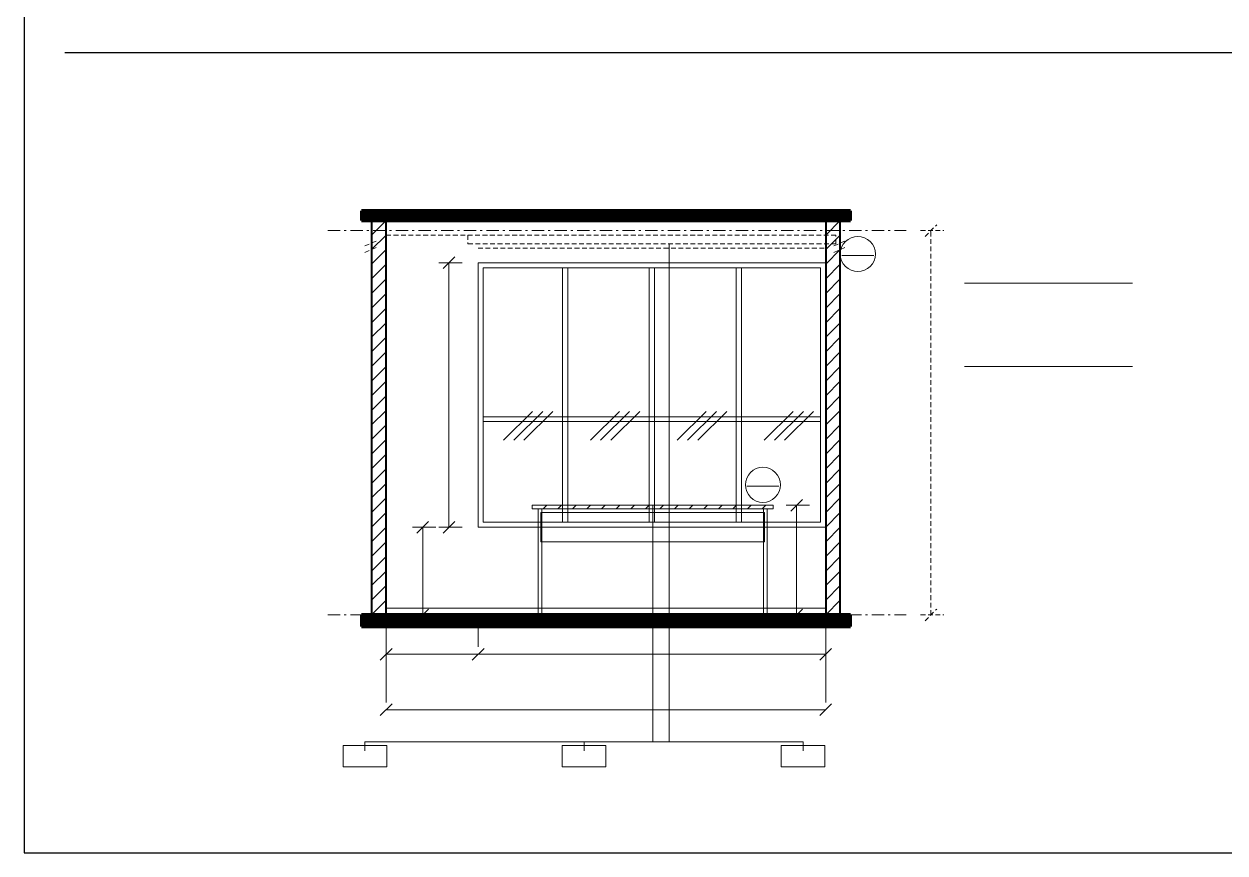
# Model space of a CAD drawing. Header units: millimetres. Extents: x -39780 to 216580, y 220 to 11660.
# Drawn here: x 100220 to 108444, y 220 to 5894 of the extents above; entities that cross this region are included whole.
import ezdxf

# ---------------------------------------------------------------- set-up
doc = ezdxf.new("R2010")
doc.units = ezdxf.units.MM
for name, color, linetype, lineweight in [('AXIS', 8, 'CONTINUOUS', 9), ('BAND', 7, 'CONTINUOUS', 60), ('DETAIL', 7, 'CONTINUOUS', 18), ('DIM', 7, 'CONTINUOUS', 13), ('FRAME', 7, 'CONTINUOUS', 25), ('GLASS', 7, 'CONTINUOUS', 18), ('HATCH', 8, 'CONTINUOUS', 9), ('PENDING', 8, 'CONTINUOUS', 13), ('SYMBOL', 7, 'CONTINUOUS', 18), ('TAG', 7, 'CONTINUOUS', 13), ('WALL', 7, 'CONTINUOUS', 35), ('WOOD', 7, 'CONTINUOUS', 18)]:
    doc.layers.add(name, color=color, linetype=linetype, lineweight=lineweight)

msp = doc.modelspace()

# ---------------------------------------------------------------- linework, layer by layer
at = {"layer": 'AXIS'}
for p, q in [((102300, 4480), (102384.7, 4480)), ((102412.9, 4480), (102427, 4480)), ((102455.2, 4480), (102539.9, 4480)), ((102568.1, 4480), (102582.2, 4480)), ((102610.4, 4480), (102695.1, 4480)), ((102723.3, 4480), (102737.4, 4480)), ((102765.7, 4480), (102850.3, 4480)), ((102878.6, 4480), (102892.7, 4480)), ((102920.9, 4480), (103005.6, 4480)), ((103033.8, 4480), (103047.9, 4480)), ((103076.1, 4480), (103160.8, 4480)), ((103189, 4480), (103203.1, 4480)), ((103231.3, 4480), (103316, 4480)), ((103344.2, 4480), (103358.3, 4480)), ((103386.6, 4480), (103471.2, 4480)), ((103499.4, 4480), (103513.6, 4480)), ((103541.8, 4480), (103626.4, 4480)), ((103654.7, 4480), (103668.8, 4480)), ((103697, 4480), (103781.7, 4480)), ((103809.9, 4480), (103824, 4480)), ((103852.2, 4480), (103936.9, 4480)), ((103965.1, 4480), (103979.2, 4480)), ((104007.4, 4480), (104092.1, 4480)), ((104120.3, 4480), (104134.4, 4480)), ((104162.7, 4480), (104247.3, 4480)), ((104275.6, 4480), (104289.7, 4480)), ((104317.9, 4480), (104402.6, 4480)), ((104430.8, 4480), (104444.9, 4480)), ((104473.1, 4480), (104557.8, 4480)), ((104586, 4480), (104600.1, 4480)), ((104628.3, 4480), (104713, 4480)), ((104741.2, 4480), (104755.3, 4480)), ((104783.6, 4480), (104868.2, 4480)), ((104896.4, 4480), (104910.6, 4480)), ((104938.8, 4480), (105023.4, 4480)), ((105051.7, 4480), (105065.8, 4480)), ((105094, 4480), (105178.7, 4480)), ((105206.9, 4480), (105221, 4480)), ((105249.2, 4480), (105333.9, 4480)), ((105362.1, 4480), (105376.2, 4480)), ((105404.4, 4480), (105489.1, 4480)), ((105517.3, 4480), (105531.4, 4480)), ((105559.7, 4480), (105644.3, 4480)), ((105672.6, 4480), (105686.7, 4480)), ((105714.9, 4480), (105799.6, 4480)), ((105827.8, 4480), (105841.9, 4480)), ((105870.1, 4480), (105954.8, 4480)), ((105983, 4480), (105997.1, 4480)), ((106025.3, 4480), (106110, 4480)), ((106138.2, 4480), (106152.3, 4480)), ((106180.6, 4480), (106260, 4480)), ((102300, 1850), (102384.7, 1850)), ((102412.9, 1850), (102427, 1850)), ((102455.2, 1850), (102539.9, 1850)), ((102568.1, 1850), (102582.2, 1850)), ((102610.4, 1850), (102695.1, 1850)), ((102723.3, 1850), (102737.4, 1850)), ((102765.7, 1850), (102850.3, 1850)), ((102878.6, 1850), (102892.7, 1850)), ((102920.9, 1850), (103005.6, 1850)), ((103033.8, 1850), (103047.9, 1850)), ((103076.1, 1850), (103160.8, 1850)), ((103189, 1850), (103203.1, 1850)), ((103231.3, 1850), (103316, 1850)), ((103344.2, 1850), (103358.3, 1850)), ((103386.6, 1850), (103471.2, 1850)), ((103499.4, 1850), (103513.6, 1850)), ((103541.8, 1850), (103626.4, 1850)), ((103654.7, 1850), (103668.8, 1850)), ((103697, 1850), (103781.7, 1850)), ((103809.9, 1850), (103824, 1850)), ((103852.2, 1850), (103936.9, 1850)), ((103965.1, 1850), (103979.2, 1850)), ((104007.4, 1850), (104092.1, 1850)), ((104120.3, 1850), (104134.4, 1850)), ((104162.7, 1850), (104247.3, 1850)), ((104275.6, 1850), (104289.7, 1850)), ((104317.9, 1850), (104402.6, 1850)), ((104430.8, 1850), (104444.9, 1850)), ((104473.1, 1850), (104557.8, 1850)), ((104586, 1850), (104600.1, 1850)), ((104628.3, 1850), (104713, 1850)), ((104741.2, 1850), (104755.3, 1850)), ((104783.6, 1850), (104868.2, 1850)), ((104896.4, 1850), (104910.6, 1850)), ((104938.8, 1850), (105023.4, 1850)), ((105051.7, 1850), (105065.8, 1850)), ((105094, 1850), (105178.7, 1850)), ((105206.9, 1850), (105221, 1850)), ((105249.2, 1850), (105333.9, 1850)), ((105362.1, 1850), (105376.2, 1850)), ((105404.4, 1850), (105489.1, 1850)), ((105517.3, 1850), (105531.4, 1850)), ((105559.7, 1850), (105644.3, 1850)), ((105672.6, 1850), (105686.7, 1850)), ((105714.9, 1850), (105799.6, 1850)), ((105827.8, 1850), (105841.9, 1850)), ((105870.1, 1850), (105954.8, 1850)), ((105983, 1850), (105997.1, 1850)), ((106025.3, 1850), (106110, 1850)), ((106138.2, 1850), (106152.3, 1850)), ((106180.6, 1850), (106260, 1850))]:
    msp.add_line(p, q, dxfattribs=at)
at = {"layer": 'BAND'}
for p, q in [((105880, 4615), (102530, 4615)), ((102530, 4615), (102530, 4550)), ((102530, 4614), (105880, 4614)), ((102530, 4606), (105880, 4606)), ((105880, 4550), (105880, 4615)), ((102530, 4598), (105880, 4598)), ((102530, 4590), (105880, 4590)), ((102530, 4582), (105880, 4582)), ((102530, 4574), (105880, 4574)), ((102530, 4566), (105880, 4566)), ((102530, 4558), (105880, 4558)), ((102530, 4550), (105880, 4550)), ((102530, 4550), (105880, 4550)), ((102530, 1850), (105880, 1850)), ((105880, 1850), (102530, 1850)), ((102530, 1850), (102530, 1770)), ((102530, 1842), (105880, 1842)), ((102530, 1834), (105880, 1834)), ((102530, 1826), (105880, 1826)), ((102530, 1818), (105880, 1818)), ((102530, 1810), (105880, 1810)), ((105880, 1770), (105880, 1850)), ((102530, 1802), (105880, 1802)), ((102530, 1794), (105880, 1794)), ((102530, 1786), (105880, 1786)), ((102530, 1778), (105880, 1778)), ((102530, 1770), (105880, 1770)), ((102530, 1770), (105880, 1770))]:
    msp.add_line(p, q, dxfattribs=at)
at = {"layer": 'DETAIL'}
for p, q in [((103765, 2575), (103740, 2575)), ((103740, 2575), (103740, 1850)), ((105290, 2550), (103760, 2550)), ((103760, 2550), (103760, 2350)), ((103765, 1850), (103765, 2575)), ((104525, 2350), (104525, 2550)), ((105310, 2575), (105285, 2575)), ((105285, 2575), (105285, 1850)), ((105290, 2350), (105290, 2550)), ((105310, 1850), (105310, 2575)), ((104135, 2450), (104255, 2450)), ((104795, 2450), (104915, 2450)), ((103760, 2350), (105290, 2350)), ((102700, 1895), (105710, 1895)), ((103740, 1850), (103765, 1850)), ((105285, 1850), (105310, 1850))]:
    msp.add_line(p, q, dxfattribs=at)
at = {"layer": 'DIM'}
for p, q in [((103090, 4220), (103170, 4300)), ((103060, 4260), (103220, 4260)), ((103130, 2450), (103130, 4260)), ((105470, 2560), (105550, 2640)), ((105440, 2600), (105600, 2600)), ((105510, 1850), (105510, 2600)), ((102910, 2410), (102990, 2490)), ((103090, 2410), (103170, 2490)), ((102880, 2450), (103040, 2450)), ((102950, 1850), (102950, 2450)), ((103060, 2450), (103220, 2450)), ((102700, 1850), (102700, 1250)), ((102700, 1850), (102700, 1630)), ((102880, 1850), (103040, 1850)), ((102910, 1810), (102990, 1890)), ((103330, 1850), (103330, 1630)), ((103330, 1850), (103330, 1630)), ((105440, 1850), (105600, 1850)), ((105470, 1810), (105550, 1890)), ((105710, 1850), (105710, 1250)), ((105710, 1850), (105710, 1630)), ((102660, 1540), (102740, 1620)), ((102700, 1580), (103330, 1580)), ((103290, 1540), (103370, 1620)), ((103290, 1540), (103370, 1620)), ((103330, 1580), (105710, 1580)), ((105670, 1540), (105750, 1620)), ((102660, 1160), (102740, 1240)), ((105670, 1160), (105750, 1240)), ((102700, 1200), (105710, 1200))]:
    msp.add_line(p, q, dxfattribs=at)
at = {"layer": 'FRAME'}
for p, q in [((100220, 11660), (100220, 220)), ((100500, 5700), (114300, 5700)), ((100220, 220), (116580, 220))]:
    msp.add_line(p, q, dxfattribs=at)
at = {"layer": 'GLASS'}
for p, q in [((105710, 4260), (103330, 4260)), ((103330, 4260), (103330, 2450)), ((105675, 4225), (103365, 4225)), ((103365, 4225), (103365, 2485)), ((103943, 4225), (103907, 4225)), ((103907, 4225), (103907, 2485)), ((103943, 2485), (103943, 4225)), ((104538, 4225), (104502, 4225)), ((104502, 4225), (104502, 2485)), ((104538, 2485), (104538, 4225)), ((105133, 4225), (105097, 4225)), ((105097, 4225), (105097, 2485)), ((105133, 2485), (105133, 4225)), ((105675, 2485), (105675, 4225)), ((105710, 2450), (105710, 4260)), ((105675, 3206), (103365, 3206)), ((103365, 3206), (103365, 3174)), ((103365, 3174), (105675, 3174)), ((105675, 3174), (105675, 3206)), ((103365, 2485), (105675, 2485)), ((103907, 2485), (103943, 2485)), ((104502, 2485), (104538, 2485)), ((105097, 2485), (105133, 2485)), ((103330, 2450), (105710, 2450))]:
    msp.add_line(p, q, dxfattribs=at)
at = {"layer": 'HATCH'}
for p, q in [((102600, 4450), (102700, 4550)), ((105710, 4450), (105810, 4550)), ((102600, 4350), (102700, 4450)), ((105710, 4350), (105810, 4450)), ((102600, 4250), (102700, 4350)), ((105710, 4250), (105810, 4350)), ((102600, 4150), (102700, 4250)), ((105710, 4150), (105810, 4250)), ((102600, 4050), (102700, 4150)), ((105710, 4050), (105810, 4150)), ((102600, 3950), (102700, 4050)), ((105710, 3950), (105810, 4050)), ((102600, 3850), (102700, 3950)), ((105710, 3850), (105810, 3950)), ((102600, 3750), (102700, 3850)), ((105710, 3750), (105810, 3850)), ((102600, 3650), (102700, 3750)), ((105710, 3650), (105810, 3750)), ((102600, 3550), (102700, 3650)), ((105710, 3550), (105810, 3650)), ((102600, 3450), (102700, 3550)), ((105710, 3450), (105810, 3550)), ((102600, 3350), (102700, 3450)), ((105710, 3350), (105810, 3450)), ((102600, 3250), (102700, 3350)), ((105710, 3250), (105810, 3350)), ((102600, 3150), (102700, 3250)), ((103503.8, 3045), (103701.8, 3243)), ((103573.8, 3045), (103771.8, 3243)), ((103643.8, 3045), (103841.8, 3243)), ((104098.8, 3045), (104296.8, 3243)), ((104168.8, 3045), (104366.8, 3243)), ((104238.8, 3045), (104436.8, 3243)), ((104693.8, 3045), (104891.8, 3243)), ((104763.8, 3045), (104961.8, 3243)), ((104833.8, 3045), (105031.8, 3243)), ((105288.8, 3045), (105486.8, 3243)), ((105358.8, 3045), (105556.8, 3243)), ((105428.8, 3045), (105626.8, 3243)), ((105710, 3150), (105810, 3250)), ((102600, 3050), (102700, 3150)), ((105710, 3050), (105810, 3150)), ((102600, 2950), (102700, 3050)), ((105710, 2950), (105810, 3050)), ((102600, 2850), (102700, 2950)), ((105710, 2850), (105810, 2950)), ((102600, 2750), (102700, 2850)), ((105710, 2750), (105810, 2850)), ((102600, 2650), (102700, 2750)), ((105710, 2650), (105810, 2750)), ((102600, 2550), (102700, 2650)), ((105710, 2550), (105810, 2650)), ((102600, 2450), (102700, 2550)), ((103775, 2575), (103800, 2600)), ((103875, 2575), (103900, 2600)), ((103975, 2575), (104000, 2600)), ((104075, 2575), (104100, 2600)), ((104175, 2575), (104200, 2600)), ((104275, 2575), (104300, 2600)), ((104375, 2575), (104400, 2600)), ((104475, 2575), (104500, 2600)), ((104575, 2575), (104600, 2600)), ((104675, 2575), (104700, 2600)), ((104775, 2575), (104800, 2600)), ((104875, 2575), (104900, 2600)), ((104975, 2575), (105000, 2600)), ((105075, 2575), (105100, 2600)), ((105175, 2575), (105200, 2600)), ((105275, 2575), (105300, 2600)), ((105710, 2450), (105810, 2550)), ((102600, 2350), (102700, 2450)), ((105710, 2350), (105810, 2450)), ((102600, 2250), (102700, 2350)), ((105710, 2250), (105810, 2350)), ((102600, 2150), (102700, 2250)), ((105710, 2150), (105810, 2250)), ((102600, 2050), (102700, 2150)), ((105710, 2050), (105810, 2150)), ((102600, 1950), (102700, 2050)), ((105710, 1950), (105810, 2050)), ((102600, 1850), (102700, 1950)), ((105710, 1850), (105810, 1950))]:
    msp.add_line(p, q, dxfattribs=at)
at = {"layer": 'PENDING'}
for p, q in [((102700, 4450), (102732.5, 4450)), ((102750.8, 4450), (102783.3, 4450)), ((102801.6, 4450), (102834.1, 4450)), ((102852.4, 4450), (102884.9, 4450)), ((102903.2, 4450), (102935.7, 4450)), ((102954, 4450), (102986.5, 4450)), ((103004.8, 4450), (103037.3, 4450)), ((103055.6, 4450), (103088.1, 4450)), ((103106.4, 4450), (103138.9, 4450)), ((103157.2, 4450), (103189.7, 4450)), ((103208, 4450), (103240.5, 4450)), ((103258.8, 4450), (103291.3, 4450)), ((103290.8, 4450), (103260, 4450)), ((103260, 4450), (103260, 4417.5)), ((103341.6, 4450), (103309.1, 4450)), ((103309.6, 4450), (103342.1, 4450)), ((103392.4, 4450), (103359.9, 4450)), ((103360.4, 4450), (103392.9, 4450)), ((103443.2, 4450), (103410.7, 4450)), ((103411.2, 4450), (103443.7, 4450)), ((103494, 4450), (103461.5, 4450)), ((103462, 4450), (103494.5, 4450)), ((103544.8, 4450), (103512.3, 4450)), ((103512.8, 4450), (103545.3, 4450)), ((103595.6, 4450), (103563.1, 4450)), ((103563.6, 4450), (103596.1, 4450)), ((103646.4, 4450), (103613.9, 4450)), ((103614.4, 4450), (103646.9, 4450)), ((103697.2, 4450), (103664.7, 4450)), ((103665.2, 4450), (103697.7, 4450)), ((103748, 4450), (103715.5, 4450)), ((103716, 4450), (103748.5, 4450)), ((103798.8, 4450), (103766.3, 4450)), ((103766.8, 4450), (103799.3, 4450)), ((103849.6, 4450), (103817.1, 4450)), ((103817.6, 4450), (103850.1, 4450)), ((103900.4, 4450), (103867.9, 4450)), ((103868.4, 4450), (103900.9, 4450)), ((103951.2, 4450), (103918.7, 4450)), ((103919.2, 4450), (103951.7, 4450)), ((104002, 4450), (103969.5, 4450)), ((103970, 4450), (104002.5, 4450)), ((104052.8, 4450), (104020.3, 4450)), ((104020.8, 4450), (104053.3, 4450)), ((104103.6, 4450), (104071.1, 4450)), ((104071.6, 4450), (104104.1, 4450)), ((104154.4, 4450), (104121.9, 4450)), ((104122.4, 4450), (104154.9, 4450)), ((104205.2, 4450), (104172.7, 4450)), ((104173.2, 4450), (104205.7, 4450)), ((104256, 4450), (104223.5, 4450)), ((104224, 4450), (104256.5, 4450)), ((104306.8, 4450), (104274.3, 4450)), ((104274.8, 4450), (104307.3, 4450)), ((104357.6, 4450), (104325.1, 4450)), ((104325.6, 4450), (104358.1, 4450)), ((104408.4, 4450), (104375.9, 4450)), ((104376.4, 4450), (104408.9, 4450)), ((104459.2, 4450), (104426.7, 4450)), ((104427.2, 4450), (104459.7, 4450)), ((104510, 4450), (104477.5, 4450)), ((104478, 4450), (104510.5, 4450)), ((104560.8, 4450), (104528.3, 4450)), ((104528.8, 4450), (104561.3, 4450)), ((104611.6, 4450), (104579.1, 4450)), ((104579.6, 4450), (104612.1, 4450)), ((104662.4, 4450), (104629.9, 4450)), ((104630.4, 4450), (104662.9, 4450)), ((104713.2, 4450), (104680.7, 4450)), ((104681.2, 4450), (104713.7, 4450)), ((104764, 4450), (104731.5, 4450)), ((104732, 4450), (104764.5, 4450)), ((104814.8, 4450), (104782.3, 4450)), ((104782.8, 4450), (104815.3, 4450)), ((104865.6, 4450), (104833.1, 4450)), ((104833.6, 4450), (104866.1, 4450)), ((104916.4, 4450), (104883.9, 4450)), ((104884.4, 4450), (104916.9, 4450)), ((104967.2, 4450), (104934.7, 4450)), ((104935.2, 4450), (104967.7, 4450)), ((105018, 4450), (104985.5, 4450)), ((104986, 4450), (105018.5, 4450)), ((105068.8, 4450), (105036.3, 4450)), ((105036.8, 4450), (105069.3, 4450)), ((105119.6, 4450), (105087.1, 4450)), ((105087.6, 4450), (105120.1, 4450)), ((105170.4, 4450), (105137.9, 4450)), ((105138.4, 4450), (105170.9, 4450)), ((105221.2, 4450), (105188.7, 4450)), ((105189.2, 4450), (105221.7, 4450)), ((105272, 4450), (105239.5, 4450)), ((105240, 4450), (105272.5, 4450)), ((105322.8, 4450), (105290.3, 4450)), ((105290.8, 4450), (105323.3, 4450)), ((105373.6, 4450), (105341.1, 4450)), ((105341.6, 4450), (105374.1, 4450)), ((105424.4, 4450), (105391.9, 4450)), ((105392.4, 4450), (105424.9, 4450)), ((105475.2, 4450), (105442.7, 4450)), ((105443.2, 4450), (105475.7, 4450)), ((105526, 4450), (105493.5, 4450)), ((105494, 4450), (105526.5, 4450)), ((105576.8, 4450), (105544.3, 4450)), ((105544.8, 4450), (105577.3, 4450)), ((105627.6, 4450), (105595.1, 4450)), ((105595.6, 4450), (105628.1, 4450)), ((105678.4, 4450), (105645.9, 4450)), ((105646.4, 4450), (105678.9, 4450)), ((105729.2, 4450), (105696.7, 4450)), ((105697.2, 4450), (105710, 4450)), ((105780, 4450), (105747.5, 4450)), ((105780, 4440.8), (105780, 4450)), ((106360, 4480), (106392.5, 4480)), ((106390, 4440), (106412.9, 4462.9)), ((106410.8, 4480), (106443.3, 4480)), ((106425.9, 4475.9), (106448.9, 4498.9)), ((106430, 4440.8), (106430, 4473.3)), ((106461.6, 4480), (106494.1, 4480)), ((106461.8, 4511.8), (106470, 4520)), ((106512.4, 4480), (106520, 4480)), ((102555, 4375), (102584.7, 4388.2)), ((102601.4, 4395.6), (102631.1, 4408.8)), ((102601.4, 4350.6), (102631.1, 4363.8)), ((103260, 4399.2), (103260, 4390)), ((103260, 4390), (103292.5, 4390)), ((103310.8, 4390), (103343.3, 4390)), ((103330, 4360), (103362.5, 4360)), ((103361.6, 4390), (103394.1, 4390)), ((103380.8, 4360), (103413.3, 4360)), ((103412.4, 4390), (103444.9, 4390)), ((103431.6, 4360), (103464.1, 4360)), ((103463.2, 4390), (103495.7, 4390)), ((103482.4, 4360), (103514.9, 4360)), ((103514, 4390), (103546.5, 4390)), ((103533.2, 4360), (103565.7, 4360)), ((103564.8, 4390), (103597.3, 4390)), ((103584, 4360), (103616.5, 4360)), ((103615.6, 4390), (103648.1, 4390)), ((103634.8, 4360), (103667.3, 4360)), ((103666.4, 4390), (103698.9, 4390)), ((103685.6, 4360), (103718.1, 4360)), ((103717.2, 4390), (103749.7, 4390)), ((103736.4, 4360), (103768.9, 4360)), ((103768, 4390), (103800.5, 4390)), ((103787.2, 4360), (103819.7, 4360)), ((103818.8, 4390), (103851.3, 4390)), ((103838, 4360), (103870.5, 4360)), ((103869.6, 4390), (103902.1, 4390)), ((103888.8, 4360), (103921.3, 4360)), ((103920.4, 4390), (103952.9, 4390)), ((103939.6, 4360), (103972.1, 4360)), ((103971.2, 4390), (104003.7, 4390)), ((103990.4, 4360), (104022.9, 4360)), ((104022, 4390), (104054.5, 4390)), ((104041.2, 4360), (104073.7, 4360)), ((104072.8, 4390), (104105.3, 4390)), ((104092, 4360), (104124.5, 4360)), ((104123.6, 4390), (104156.1, 4390)), ((104142.8, 4360), (104175.3, 4360)), ((104174.4, 4390), (104206.9, 4390)), ((104193.6, 4360), (104226.1, 4360)), ((104225.2, 4390), (104257.7, 4390)), ((104244.4, 4360), (104276.9, 4360)), ((104276, 4390), (104308.5, 4390)), ((104295.2, 4360), (104327.7, 4360)), ((104326.8, 4390), (104359.3, 4390)), ((104346, 4360), (104378.5, 4360)), ((104377.6, 4390), (104410.1, 4390)), ((104396.8, 4360), (104429.3, 4360)), ((104428.4, 4390), (104460.9, 4390)), ((104447.6, 4360), (104480.1, 4360)), ((104479.2, 4390), (104511.7, 4390)), ((104498.4, 4360), (104530.9, 4360)), ((104530, 4390), (104562.5, 4390)), ((104549.2, 4360), (104581.7, 4360)), ((104580.8, 4390), (104613.3, 4390)), ((104600, 4360), (104632.5, 4360)), ((104631.6, 4390), (104664.1, 4390)), ((104650.8, 4360), (104683.3, 4360)), ((104682.4, 4390), (104714.9, 4390)), ((104701.6, 4360), (104734.1, 4360)), ((104733.2, 4390), (104765.7, 4390)), ((104752.4, 4360), (104784.9, 4360)), ((104784, 4390), (104816.5, 4390)), ((104803.2, 4360), (104835.7, 4360)), ((104834.8, 4390), (104867.3, 4390)), ((104854, 4360), (104886.5, 4360)), ((104885.6, 4390), (104918.1, 4390)), ((104904.8, 4360), (104937.3, 4360)), ((104936.4, 4390), (104968.9, 4390)), ((104955.6, 4360), (104988.1, 4360)), ((104987.2, 4390), (105019.7, 4390)), ((105006.4, 4360), (105038.9, 4360)), ((105038, 4390), (105070.5, 4390)), ((105057.2, 4360), (105089.7, 4360)), ((105088.8, 4390), (105121.3, 4390)), ((105108, 4360), (105140.5, 4360)), ((105139.6, 4390), (105172.1, 4390)), ((105158.8, 4360), (105191.3, 4360)), ((105190.4, 4390), (105222.9, 4390)), ((105209.6, 4360), (105242.1, 4360)), ((105241.2, 4390), (105273.7, 4390)), ((105260.4, 4360), (105292.9, 4360)), ((105292, 4390), (105324.5, 4390)), ((105311.2, 4360), (105343.7, 4360)), ((105342.8, 4390), (105375.3, 4390)), ((105362, 4360), (105394.5, 4360)), ((105393.6, 4390), (105426.1, 4390)), ((105412.8, 4360), (105445.3, 4360)), ((105444.4, 4390), (105476.9, 4390)), ((105463.6, 4360), (105496.1, 4360)), ((105495.2, 4390), (105527.7, 4390)), ((105514.4, 4360), (105546.9, 4360)), ((105546, 4390), (105578.5, 4390)), ((105565.2, 4360), (105597.7, 4360)), ((105596.8, 4390), (105629.3, 4390)), ((105616, 4360), (105648.5, 4360)), ((105647.6, 4390), (105680.1, 4390)), ((105666.8, 4360), (105699.3, 4360)), ((105698.4, 4390), (105730.9, 4390)), ((105749.2, 4390), (105780, 4390)), ((105765, 4375), (105794.7, 4388.2)), ((105780, 4390), (105780, 4422.5)), ((105811.4, 4395.6), (105841.1, 4408.8)), ((105811.4, 4350.6), (105841.1, 4363.8)), ((106430, 4390), (106430, 4422.5)), ((106430, 4339.2), (106430, 4371.7)), ((102555, 4330), (102584.7, 4343.2)), ((105765, 4330), (105794.7, 4343.2)), ((106430, 4288.4), (106430, 4320.9)), ((106430, 4237.6), (106430, 4270.1)), ((106430, 4186.8), (106430, 4219.3)), ((106430, 4136), (106430, 4168.5)), ((106430, 4085.2), (106430, 4117.7)), ((106430, 4034.4), (106430, 4066.9)), ((106430, 3983.6), (106430, 4016.1)), ((106430, 3932.8), (106430, 3965.3)), ((106430, 3882), (106430, 3914.5)), ((106430, 3831.2), (106430, 3863.7)), ((106430, 3780.4), (106430, 3812.9)), ((106430, 3729.6), (106430, 3762.1)), ((106430, 3678.8), (106430, 3711.3)), ((106430, 3628), (106430, 3660.5)), ((106430, 3577.2), (106430, 3609.7)), ((106430, 3526.4), (106430, 3558.9)), ((106430, 3475.6), (106430, 3508.1)), ((106430, 3424.8), (106430, 3457.3)), ((106430, 3374), (106430, 3406.5)), ((106430, 3323.2), (106430, 3355.7)), ((106430, 3272.4), (106430, 3304.9)), ((106430, 3221.6), (106430, 3254.1)), ((106430, 3170.8), (106430, 3203.3)), ((106430, 3120), (106430, 3152.5)), ((106430, 3069.2), (106430, 3101.7)), ((106430, 3018.4), (106430, 3050.9)), ((106430, 2967.6), (106430, 3000.1)), ((106430, 2916.8), (106430, 2949.3)), ((106430, 2866), (106430, 2898.5)), ((106430, 2815.2), (106430, 2847.7)), ((106430, 2764.4), (106430, 2796.9)), ((106430, 2713.6), (106430, 2746.1)), ((106430, 2662.8), (106430, 2695.3)), ((106430, 2612), (106430, 2644.5)), ((106430, 2561.2), (106430, 2593.7)), ((106430, 2510.4), (106430, 2542.9)), ((106430, 2459.6), (106430, 2492.1)), ((106430, 2408.8), (106430, 2441.3)), ((106430, 2358), (106430, 2390.5)), ((106430, 2307.2), (106430, 2339.7)), ((106430, 2256.4), (106430, 2288.9)), ((106430, 2205.6), (106430, 2238.1)), ((106430, 2154.8), (106430, 2187.3)), ((106430, 2104), (106430, 2136.5)), ((106430, 2053.2), (106430, 2085.7)), ((106430, 2002.4), (106430, 2034.9)), ((106430, 1951.6), (106430, 1984.1)), ((106430, 1900.8), (106430, 1933.3)), ((106360, 1850), (106392.5, 1850)), ((106390, 1810), (106412.9, 1832.9)), ((106410.8, 1850), (106443.3, 1850)), ((106425.9, 1845.9), (106448.9, 1868.9)), ((106430, 1850), (106430, 1882.5)), ((106461.6, 1850), (106494.1, 1850)), ((106461.8, 1881.8), (106470, 1890)), ((106512.4, 1850), (106520, 1850))]:
    msp.add_line(p, q, dxfattribs=at)
at = {"layer": 'SYMBOL'}
for p, q in [((105819.1, 4365.9), (105812.3, 4343.4)), ((105830.2, 4386.7), (105819.1, 4365.9)), ((105845.1, 4404.9), (105830.2, 4386.7)), ((105863.3, 4419.8), (105845.1, 4404.9)), ((105884.1, 4430.9), (105863.3, 4419.8)), ((105906.6, 4437.7), (105884.1, 4430.9)), ((105930, 4440), (105906.6, 4437.7)), ((105953.4, 4437.7), (105930, 4440)), ((105975.9, 4430.9), (105953.4, 4437.7)), ((105996.7, 4419.8), (105975.9, 4430.9)), ((106014.9, 4404.9), (105996.7, 4419.8)), ((106029.8, 4386.7), (106014.9, 4404.9)), ((106040.9, 4365.9), (106029.8, 4386.7)), ((106047.7, 4343.4), (106040.9, 4365.9)), ((105812.3, 4343.4), (105810, 4320)), ((105810, 4320), (105812.3, 4296.6)), ((105812.3, 4296.6), (105819.1, 4274.1)), ((105820, 4310), (106040, 4310)), ((106040.9, 4274.1), (106047.7, 4296.6)), ((106050, 4320), (106047.7, 4343.4)), ((106047.7, 4296.6), (106050, 4320)), ((105819.1, 4274.1), (105830.2, 4253.3)), ((105830.2, 4253.3), (105845.1, 4235.1)), ((105845.1, 4235.1), (105863.3, 4220.2)), ((105863.3, 4220.2), (105884.1, 4209.1)), ((105884.1, 4209.1), (105906.6, 4202.3)), ((105906.6, 4202.3), (105930, 4200)), ((105930, 4200), (105953.4, 4202.3)), ((105953.4, 4202.3), (105975.9, 4209.1)), ((105975.9, 4209.1), (105996.7, 4220.2)), ((105996.7, 4220.2), (106014.9, 4235.1)), ((106014.9, 4235.1), (106029.8, 4253.3)), ((106029.8, 4253.3), (106040.9, 4274.1)), ((105180.2, 2806.7), (105169.1, 2785.9)), ((105195.1, 2824.9), (105180.2, 2806.7)), ((105213.3, 2839.8), (105195.1, 2824.9)), ((105234.1, 2850.9), (105213.3, 2839.8)), ((105256.6, 2857.7), (105234.1, 2850.9)), ((105280, 2860), (105256.6, 2857.7)), ((105303.4, 2857.7), (105280, 2860)), ((105325.9, 2850.9), (105303.4, 2857.7)), ((105346.7, 2839.8), (105325.9, 2850.9)), ((105364.9, 2824.9), (105346.7, 2839.8)), ((105379.8, 2806.7), (105364.9, 2824.9)), ((105390.9, 2785.9), (105379.8, 2806.7)), ((105162.3, 2763.4), (105160, 2740)), ((105160, 2740), (105162.3, 2716.6)), ((105169.1, 2785.9), (105162.3, 2763.4)), ((105162.3, 2716.6), (105169.1, 2694.1)), ((105170, 2730), (105390, 2730)), ((105397.7, 2763.4), (105390.9, 2785.9)), ((105390.9, 2694.1), (105397.7, 2716.6)), ((105400, 2740), (105397.7, 2763.4)), ((105397.7, 2716.6), (105400, 2740)), ((105169.1, 2694.1), (105180.2, 2673.3)), ((105180.2, 2673.3), (105195.1, 2655.1)), ((105195.1, 2655.1), (105213.3, 2640.2)), ((105213.3, 2640.2), (105234.1, 2629.1)), ((105325.9, 2629.1), (105346.7, 2640.2)), ((105346.7, 2640.2), (105364.9, 2655.1)), ((105364.9, 2655.1), (105379.8, 2673.3)), ((105379.8, 2673.3), (105390.9, 2694.1)), ((105234.1, 2629.1), (105256.6, 2622.3)), ((105256.6, 2622.3), (105280, 2620)), ((105280, 2620), (105303.4, 2622.3)), ((105303.4, 2622.3), (105325.9, 2629.1))]:
    msp.add_line(p, q, dxfattribs=at)
at = {"layer": 'TAG'}
for p, q in [((104639, 4390), (104639, 980)), ((106660, 4120), (107810, 4120)), ((106660, 3550), (107810, 3550)), ((104639, 3536), (104639, 980)), ((104525, 2600), (104525, 980)), ((102705, 955), (102405, 955)), ((102405, 955), (102405, 810)), ((104525, 980), (102555, 980)), ((102555, 980), (102555, 920)), ((102705, 810), (102705, 955)), ((104205, 955), (103905, 955)), ((103905, 955), (103905, 810)), ((104639, 980), (104055, 980)), ((104055, 980), (104055, 920)), ((104205, 810), (104205, 955)), ((104639, 980), (105555, 980)), ((105705, 955), (105405, 955)), ((105405, 955), (105405, 810)), ((105555, 980), (105555, 920)), ((105705, 810), (105705, 955)), ((102405, 810), (102705, 810)), ((103905, 810), (104205, 810)), ((105405, 810), (105705, 810))]:
    msp.add_line(p, q, dxfattribs=at)
at = {"layer": 'WALL'}
for p, q in [((102700, 4550), (102600, 4550)), ((102600, 4550), (102600, 1850)), ((102700, 1850), (102700, 4550)), ((105810, 4550), (105710, 4550)), ((105710, 4550), (105710, 1850)), ((105810, 1850), (105810, 4550)), ((102600, 1850), (102700, 1850)), ((105710, 1850), (105810, 1850))]:
    msp.add_line(p, q, dxfattribs=at)
at = {"layer": 'WOOD'}
for p, q in [((105350, 2600), (103700, 2600)), ((103700, 2600), (103700, 2575)), ((103700, 2575), (105350, 2575)), ((105350, 2575), (105350, 2600))]:
    msp.add_line(p, q, dxfattribs=at)

doc.saveas('drawing.dxf')
